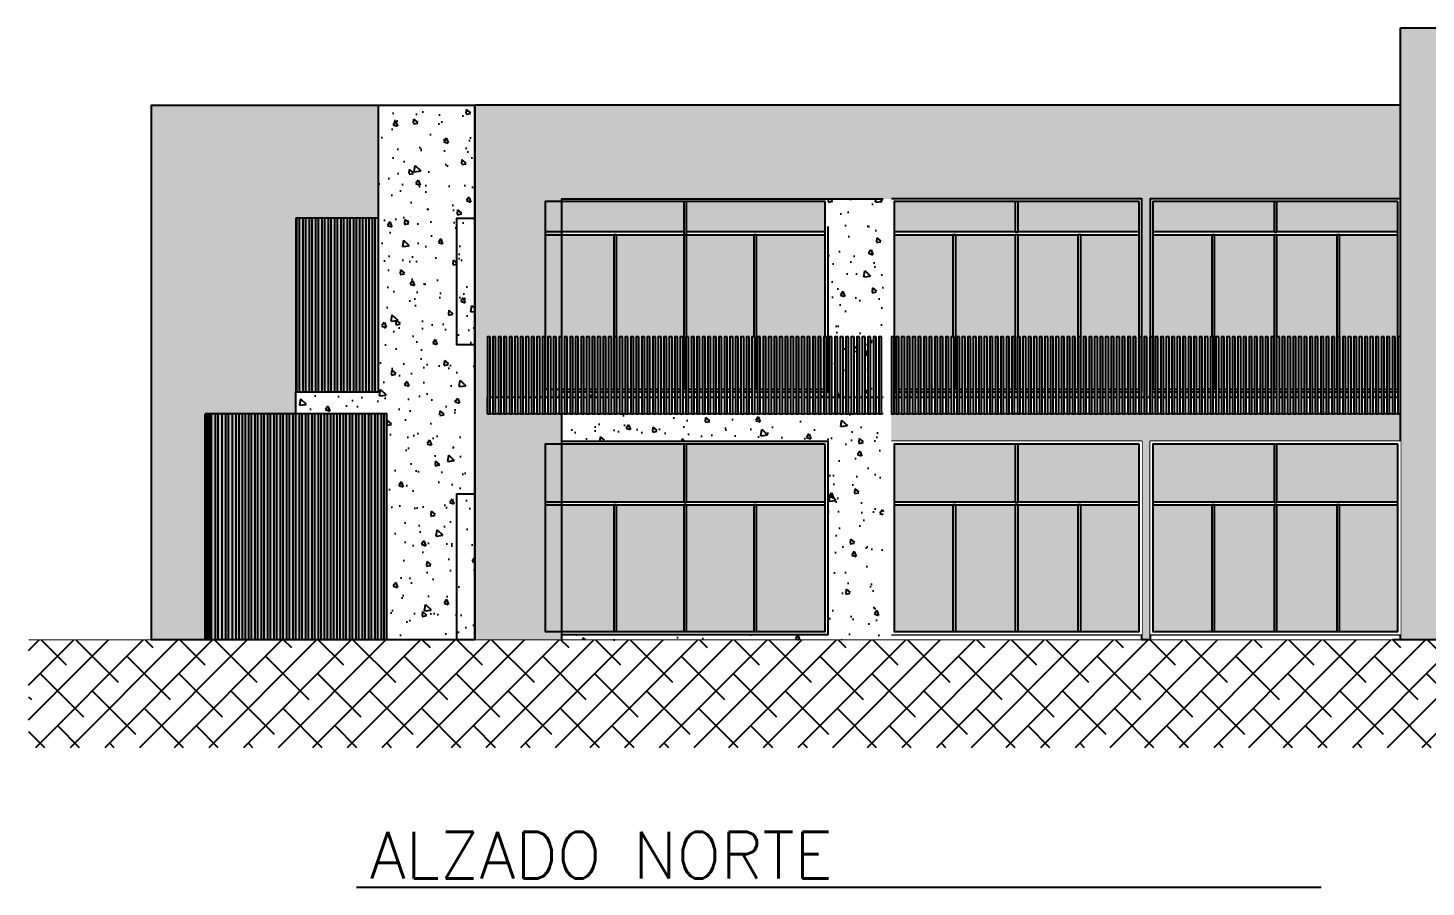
# Model space of a CAD drawing. Header units: metres. Extents: x 2618 to 2886, y 1654 to 1931.
# Drawn here: x 2677.54 to 2702.9, y 1653.82 to 1669.4 of the extents above; entities that cross this region are included whole.
import ezdxf

# ---------------------------------------------------------------- set-up
doc = ezdxf.new("R2010")
doc.units = ezdxf.units.M
for name, color, linetype in [('A-ANNO-TEXT', 3, 'Continuous'), ('A-ELEV0', 7, 'Continuous'), ('A-ELEV3', 2, 'Continuous'), ('A-ELEV5', 5, 'Continuous'), ('A-PATT+', 8, 'Continuous')]:
    doc.layers.add(name, color=color, linetype=linetype)
doc.styles.add('{18b73a54-fa43-428c-adcb-c1c7bbdf2c84}', font='Simplex.shx')

# ---------------------------------------------------------------- blocks, each defined once
blk = doc.blocks.new('A$Ccff6360b')
blk.add_wipeout([(0.05, 1.4), (0, 1.4), (0, 0), (0.05, 0)]).dxf.layer = 'A-ELEV0'
at = {"layer": 'A-ELEV0'}
blk.add_lwpolyline([(0.05, 1.4), (0, 1.4), (0, 0), (0.05, 0)], close=True, dxfattribs=at)
blk = doc.blocks.new('A$C539e3da3')
at = {"layer": 'A-ELEV0'}
for p in [(0, 0), (7.414, 0)]:
    blk.add_blockref('A$Ccff6360b', p, dxfattribs=at)
for p in [(0.1, 0), (7.328, 0), (7.514, 0)]:
    blk.add_blockref('A$Ccff6360b', p, dxfattribs=at)
for p in [(0.2, 0), (7.614, 0)]:
    blk.add_blockref('A$Ccff6360b', p, dxfattribs=at)
for p in [(0.3, 0), (7.714, 0)]:
    blk.add_blockref('A$Ccff6360b', p, dxfattribs=at)
for p in [(0.4, 0), (7.814, 0)]:
    blk.add_blockref('A$Ccff6360b', p, dxfattribs=at)
for p in [(0.5, 0), (7.914, 0)]:
    blk.add_blockref('A$Ccff6360b', p, dxfattribs=at)
for p in [(0.6, 0), (8.014, 0)]:
    blk.add_blockref('A$Ccff6360b', p, dxfattribs=at)
for p in [(0.7, 0), (8.114, 0)]:
    blk.add_blockref('A$Ccff6360b', p, dxfattribs=at)
for p in [(0.8, 0), (8.214, 0)]:
    blk.add_blockref('A$Ccff6360b', p, dxfattribs=at)
for p in [(0.9, 0), (8.314, 0)]:
    blk.add_blockref('A$Ccff6360b', p, dxfattribs=at)
for p in [(1, 0), (8.414, 0)]:
    blk.add_blockref('A$Ccff6360b', p, dxfattribs=at)
for p in [(1.1, 0), (8.514, 0)]:
    blk.add_blockref('A$Ccff6360b', p, dxfattribs=at)
for p in [(1.2, 0), (8.614, 0)]:
    blk.add_blockref('A$Ccff6360b', p, dxfattribs=at)
for p in [(1.3, 0), (8.714, 0)]:
    blk.add_blockref('A$Ccff6360b', p, dxfattribs=at)
for p in [(1.4, 0), (8.814, 0)]:
    blk.add_blockref('A$Ccff6360b', p, dxfattribs=at)
for p in [(1.5, 0), (8.914, 0)]:
    blk.add_blockref('A$Ccff6360b', p, dxfattribs=at)
for p in [(1.6, 0), (9.014, 0)]:
    blk.add_blockref('A$Ccff6360b', p, dxfattribs=at)
for p in [(1.7, 0), (9.114, 0)]:
    blk.add_blockref('A$Ccff6360b', p, dxfattribs=at)
for p in [(1.8, 0), (9.214, 0)]:
    blk.add_blockref('A$Ccff6360b', p, dxfattribs=at)
for p in [(1.9, 0), (9.314, 0)]:
    blk.add_blockref('A$Ccff6360b', p, dxfattribs=at)
for p in [(2, 0), (9.414, 0)]:
    blk.add_blockref('A$Ccff6360b', p, dxfattribs=at)
for p in [(2.1, 0), (9.514, 0)]:
    blk.add_blockref('A$Ccff6360b', p, dxfattribs=at)
for p in [(2.2, 0), (9.614, 0)]:
    blk.add_blockref('A$Ccff6360b', p, dxfattribs=at)
for p in [(2.3, 0), (9.714, 0)]:
    blk.add_blockref('A$Ccff6360b', p, dxfattribs=at)
for p in [(2.4, 0), (9.814, 0)]:
    blk.add_blockref('A$Ccff6360b', p, dxfattribs=at)
for p in [(2.5, 0), (9.914, 0)]:
    blk.add_blockref('A$Ccff6360b', p, dxfattribs=at)
for p in [(2.6, 0), (10.014, 0)]:
    blk.add_blockref('A$Ccff6360b', p, dxfattribs=at)
for p in [(2.7, 0), (10.114, 0)]:
    blk.add_blockref('A$Ccff6360b', p, dxfattribs=at)
for p in [(2.8, 0), (10.214, 0)]:
    blk.add_blockref('A$Ccff6360b', p, dxfattribs=at)
for p in [(2.9, 0), (10.314, 0)]:
    blk.add_blockref('A$Ccff6360b', p, dxfattribs=at)
for p in [(3, 0), (10.414, 0)]:
    blk.add_blockref('A$Ccff6360b', p, dxfattribs=at)
for p in [(3.1, 0), (10.514, 0)]:
    blk.add_blockref('A$Ccff6360b', p, dxfattribs=at)
for p in [(3.2, 0), (10.614, 0)]:
    blk.add_blockref('A$Ccff6360b', p, dxfattribs=at)
for p in [(3.3, 0), (10.714, 0)]:
    blk.add_blockref('A$Ccff6360b', p, dxfattribs=at)
for p in [(3.4, 0), (10.814, 0)]:
    blk.add_blockref('A$Ccff6360b', p, dxfattribs=at)
for p in [(3.5, 0), (10.914, 0)]:
    blk.add_blockref('A$Ccff6360b', p, dxfattribs=at)
for p in [(3.6, 0), (11.014, 0)]:
    blk.add_blockref('A$Ccff6360b', p, dxfattribs=at)
for p in [(3.7, 0), (11.114, 0)]:
    blk.add_blockref('A$Ccff6360b', p, dxfattribs=at)
for p in [(3.8, 0), (11.214, 0)]:
    blk.add_blockref('A$Ccff6360b', p, dxfattribs=at)
for p in [(3.9, 0), (11.314, 0)]:
    blk.add_blockref('A$Ccff6360b', p, dxfattribs=at)
for p in [(4, 0), (11.414, 0)]:
    blk.add_blockref('A$Ccff6360b', p, dxfattribs=at)
for p in [(4.1, 0), (11.514, 0)]:
    blk.add_blockref('A$Ccff6360b', p, dxfattribs=at)
for p in [(4.2, 0), (11.614, 0)]:
    blk.add_blockref('A$Ccff6360b', p, dxfattribs=at)
for p in [(4.3, 0), (11.714, 0)]:
    blk.add_blockref('A$Ccff6360b', p, dxfattribs=at)
for p in [(4.4, 0), (11.814, 0)]:
    blk.add_blockref('A$Ccff6360b', p, dxfattribs=at)
for p in [(4.5, 0), (11.914, 0)]:
    blk.add_blockref('A$Ccff6360b', p, dxfattribs=at)
for p in [(4.6, 0), (12.014, 0)]:
    blk.add_blockref('A$Ccff6360b', p, dxfattribs=at)
for p in [(4.7, 0), (12.114, 0)]:
    blk.add_blockref('A$Ccff6360b', p, dxfattribs=at)
for p in [(4.8, 0), (12.214, 0)]:
    blk.add_blockref('A$Ccff6360b', p, dxfattribs=at)
for p in [(4.9, 0), (12.314, 0)]:
    blk.add_blockref('A$Ccff6360b', p, dxfattribs=at)
for p in [(5.001, 0), (12.414, 0)]:
    blk.add_blockref('A$Ccff6360b', p, dxfattribs=at)
for p in [(5.101, 0), (12.514, 0)]:
    blk.add_blockref('A$Ccff6360b', p, dxfattribs=at)
for p in [(5.201, 0), (12.614, 0)]:
    blk.add_blockref('A$Ccff6360b', p, dxfattribs=at)
for p in [(5.301, 0), (12.715, 0)]:
    blk.add_blockref('A$Ccff6360b', p, dxfattribs=at)
for p in [(5.401, 0), (12.815, 0)]:
    blk.add_blockref('A$Ccff6360b', p, dxfattribs=at)
for p in [(5.501, 0), (12.915, 0)]:
    blk.add_blockref('A$Ccff6360b', p, dxfattribs=at)
for p in [(5.601, 0), (13.015, 0)]:
    blk.add_blockref('A$Ccff6360b', p, dxfattribs=at)
for p in [(5.701, 0), (13.115, 0)]:
    blk.add_blockref('A$Ccff6360b', p, dxfattribs=at)
for p in [(5.801, 0), (13.215, 0)]:
    blk.add_blockref('A$Ccff6360b', p, dxfattribs=at)
for p in [(5.901, 0), (13.315, 0)]:
    blk.add_blockref('A$Ccff6360b', p, dxfattribs=at)
for p in [(6.001, 0), (13.415, 0)]:
    blk.add_blockref('A$Ccff6360b', p, dxfattribs=at)
for p in [(6.101, 0), (13.515, 0)]:
    blk.add_blockref('A$Ccff6360b', p, dxfattribs=at)
for p in [(6.201, 0), (13.615, 0)]:
    blk.add_blockref('A$Ccff6360b', p, dxfattribs=at)
for p in [(6.301, 0), (13.715, 0)]:
    blk.add_blockref('A$Ccff6360b', p, dxfattribs=at)
for p in [(6.401, 0), (13.815, 0)]:
    blk.add_blockref('A$Ccff6360b', p, dxfattribs=at)
for p in [(6.501, 0), (13.915, 0)]:
    blk.add_blockref('A$Ccff6360b', p, dxfattribs=at)
for p in [(6.601, 0), (14.015, 0)]:
    blk.add_blockref('A$Ccff6360b', p, dxfattribs=at)
for p in [(6.701, 0), (14.115, 0)]:
    blk.add_blockref('A$Ccff6360b', p, dxfattribs=at)
for p in [(6.801, 0), (14.215, 0)]:
    blk.add_blockref('A$Ccff6360b', p, dxfattribs=at)
for p in [(6.901, 0), (14.315, 0)]:
    blk.add_blockref('A$Ccff6360b', p, dxfattribs=at)
for p in [(7.001, 0), (14.415, 0)]:
    blk.add_blockref('A$Ccff6360b', p, dxfattribs=at)
for p in [(7.101, 0), (14.515, 0)]:
    blk.add_blockref('A$Ccff6360b', p, dxfattribs=at)
blk.add_blockref('A$Ccff6360b', (14.615, 0), dxfattribs=at)
blk.add_blockref('A$Ccff6360b', (14.715, 0), dxfattribs=at)
blk.add_blockref('A$Ccff6360b', (14.815, 0), dxfattribs=at)
blk.add_blockref('A$Ccff6360b', (14.915, 0), dxfattribs=at)
blk.add_blockref('A$Ccff6360b', (15.015, 0), dxfattribs=at)
blk.add_blockref('A$Ccff6360b', (15.115, 0), dxfattribs=at)
blk.add_blockref('A$Ccff6360b', (15.215, 0), dxfattribs=at)
blk.add_blockref('A$Ccff6360b', (15.315, 0), dxfattribs=at)
blk.add_blockref('A$Ccff6360b', (15.415, 0), dxfattribs=at)
blk.add_blockref('A$Ccff6360b', (15.515, 0), dxfattribs=at)
blk.add_blockref('A$Ccff6360b', (15.615, 0), dxfattribs=at)
blk.add_blockref('A$Ccff6360b', (15.715, 0), dxfattribs=at)
blk.add_blockref('A$Ccff6360b', (15.815, 0), dxfattribs=at)
blk.add_blockref('A$Ccff6360b', (15.915, 0), dxfattribs=at)
blk.add_blockref('A$Ccff6360b', (16.015, 0), dxfattribs=at)
blk.add_blockref('A$Ccff6360b', (16.115, 0), dxfattribs=at)
blk.add_blockref('A$Ccff6360b', (16.215, 0), dxfattribs=at)
blk.add_blockref('A$Ccff6360b', (16.315, 0), dxfattribs=at)
blk.add_blockref('A$Ccff6360b', (16.415, 0), dxfattribs=at)
blk.add_blockref('A$Ccff6360b', (16.515, 0), dxfattribs=at)
blk = doc.blocks.new('A$Cd1414a78')
blk.add_wipeout([(5.129, 2.85), (5.129, 2.9), (0.05, 2.9), (0.05, 2.85)]).dxf.layer = 'A-ELEV5'
blk.add_wipeout([(5.179, 0.05), (5.179, 0), (0, 0), (0, 3.5), (5.179, 3.5), (5.179, 3.45), (0.05, 3.45), (0.05, 0.05), (5.129, 0.05), (5.129, 3.45), (5.179, 3.45)]).dxf.layer = 'A-ELEV5'
at = {"layer": 'A-ELEV5', "transparency": 33554457}
h = blk.add_hatch(color=256, dxfattribs=at)
h.dxf.hatch_style = 1
h.paths.add_polyline_path([(5.129, 2.9), (5.129, 3.45), (0.05, 3.45), (0.05, 2.9), (2.564, 2.9), (2.564, 3.45), (2.614, 3.45), (2.614, 2.9)])
h.paths.add_polyline_path([(2.564, 2.85), (1.345, 2.85), (1.345, 0.05), (2.564, 0.05)])
h.paths.add_polyline_path([(1.295, 2.85), (0.05, 2.85), (0.05, 0.05), (1.295, 0.05)])
h.paths.add_polyline_path([(3.834, 2.85), (2.614, 2.85), (2.614, 0.05), (3.834, 0.05)])
h.paths.add_polyline_path([(5.129, 2.85), (3.884, 2.85), (3.884, 0.05), (5.129, 0.05)])
at = {"layer": 'A-ELEV5'}
for points in [[(5.129, 3.45), (0.05, 3.45), (0.05, 0.05), (5.129, 0.05)], [(5.129, 2.85), (5.129, 2.9), (0.05, 2.9), (0.05, 2.85)], [(1.345, 2.85), (1.295, 2.85), (1.295, 0.05), (1.345, 0.05)]]:
    blk.add_lwpolyline(points, close=True, dxfattribs=at)
for points in [[(2.614, 2.85), (2.564, 2.85), (2.564, 0.05), (2.614, 0.05)], [(3.884, 2.85), (3.834, 2.85), (3.834, 0.05), (3.884, 0.05)]]:
    blk.add_wipeout(points).dxf.layer = 'A-ELEV5'
for points in [[(2.614, 2.85), (2.564, 2.85), (2.564, 0.05), (2.614, 0.05)], [(3.884, 2.85), (3.834, 2.85), (3.834, 0.05), (3.884, 0.05)]]:
    blk.add_lwpolyline(points, close=True, dxfattribs=at)
blk.add_wipeout([(2.614, 3.45), (2.564, 3.45), (2.564, 2.85), (2.614, 2.85)]).dxf.layer = 'A-ELEV5'
blk.add_lwpolyline([(2.614, 3.45), (2.564, 3.45), (2.564, 2.85), (2.614, 2.85)], close=True, dxfattribs=at)
blk = doc.blocks.new('A$C9bcd70ed')
blk.add_wipeout([(5.129, 2.35), (5.129, 2.4), (0.05, 2.4), (0.05, 2.35)]).dxf.layer = 'A-ELEV5'
blk.add_wipeout([(5.179, 0.05), (5.179, 0), (0, 0), (0, 3.5), (5.179, 3.5), (5.179, 3.45), (0.05, 3.45), (0.05, 0.05), (5.129, 0.05), (5.129, 3.45), (5.179, 3.45)]).dxf.layer = 'A-ELEV5'
at = {"layer": 'A-ELEV5', "transparency": 33554457}
h = blk.add_hatch(color=256, dxfattribs=at)
h.dxf.hatch_style = 1
h.paths.add_polyline_path([(2.564, 3.45), (0.05, 3.45), (0.05, 2.4), (2.564, 2.4)])
h.paths.add_polyline_path([(5.129, 3.45), (2.614, 3.45), (2.614, 2.4), (5.129, 2.4)])
h.paths.add_polyline_path([(3.834, 2.35), (2.614, 2.35), (2.614, 0.05), (3.834, 0.05)])
h.paths.add_polyline_path([(2.564, 2.35), (1.345, 2.35), (1.345, 0.05), (2.564, 0.05)])
h.paths.add_polyline_path([(1.295, 2.35), (0.05, 2.35), (0.05, 0.05), (1.295, 0.05)])
h.paths.add_polyline_path([(5.129, 2.35), (3.884, 2.35), (3.884, 0.05), (5.129, 0.05)])
at = {"layer": 'A-ELEV5'}
for points in [[(5.129, 3.45), (0.05, 3.45), (0.05, 0.05), (5.129, 0.05)], [(5.129, 2.35), (5.129, 2.4), (0.05, 2.4), (0.05, 2.35)], [(1.345, 2.35), (1.295, 2.35), (1.295, 0.05), (1.345, 0.05)]]:
    blk.add_lwpolyline(points, close=True, dxfattribs=at)
for points in [[(2.614, 2.35), (2.564, 2.35), (2.564, 0.05), (2.614, 0.05)], [(3.884, 2.35), (3.834, 2.35), (3.834, 0.05), (3.884, 0.05)]]:
    blk.add_wipeout(points).dxf.layer = 'A-ELEV5'
for points in [[(2.614, 2.35), (2.564, 2.35), (2.564, 0.05), (2.614, 0.05)], [(3.884, 2.35), (3.834, 2.35), (3.834, 0.05), (3.884, 0.05)]]:
    blk.add_lwpolyline(points, close=True, dxfattribs=at)
blk.add_wipeout([(2.614, 3.45), (2.564, 3.45), (2.564, 2.4), (2.614, 2.4)]).dxf.layer = 'A-ELEV5'
blk.add_lwpolyline([(2.614, 3.45), (2.564, 3.45), (2.564, 2.4), (2.614, 2.4)], close=True, dxfattribs=at)
blk = doc.blocks.new('A$C5b586e27')
blk.add_wipeout([(4.493, 2.35), (4.493, 2.4), (0.05, 2.4), (0.05, 2.35)]).dxf.layer = 'A-ELEV3'
blk.add_wipeout([(4.543, 0.05), (4.543, 0), (0, 0), (0, 3.5), (4.543, 3.5), (4.543, 3.45), (0.05, 3.45), (0.05, 0.05), (4.493, 0.05), (4.493, 3.45), (4.543, 3.45)]).dxf.layer = 'A-ELEV3'
at = {"layer": 'A-ELEV3', "transparency": 33554457}
h = blk.add_hatch(color=256, dxfattribs=at)
h.dxf.hatch_style = 1
h.paths.add_polyline_path([(4.493, 3.45), (2.297, 3.45), (2.297, 2.4), (4.493, 2.4)])
h.paths.add_polyline_path([(2.247, 3.45), (0.05, 3.45), (0.05, 2.4), (2.247, 2.4)])
h.paths.add_polyline_path([(2.247, 2.35), (1.166, 2.35), (1.166, 0.05), (2.247, 0.05)])
h.paths.add_polyline_path([(1.116, 2.35), (0.05, 2.35), (0.05, 0.05), (1.116, 0.05)])
h.paths.add_polyline_path([(3.384, 2.35), (2.297, 2.35), (2.297, 0.05), (3.384, 0.05)])
h.paths.add_polyline_path([(4.493, 2.35), (3.434, 2.35), (3.434, 0.05), (4.493, 0.05)])
at = {"layer": 'A-ELEV3'}
for points in [[(4.493, 3.45), (0.05, 3.45), (0.05, 0.05), (4.493, 0.05)], [(4.493, 2.35), (4.493, 2.4), (0.05, 2.4), (0.05, 2.35)], [(1.166, 2.35), (1.116, 2.35), (1.116, 0.05), (1.166, 0.05)]]:
    blk.add_lwpolyline(points, close=True, dxfattribs=at)
for points in [[(2.297, 2.35), (2.247, 2.35), (2.247, 0.05), (2.297, 0.05)], [(3.434, 2.35), (3.384, 2.35), (3.384, 0.05), (3.434, 0.05)]]:
    blk.add_wipeout(points).dxf.layer = 'A-ELEV3'
for points in [[(2.297, 2.35), (2.247, 2.35), (2.247, 0.05), (2.297, 0.05)], [(3.434, 2.35), (3.384, 2.35), (3.384, 0.05), (3.434, 0.05)]]:
    blk.add_lwpolyline(points, close=True, dxfattribs=at)
blk.add_wipeout([(2.297, 3.45), (2.247, 3.45), (2.247, 2.4), (2.297, 2.4)]).dxf.layer = 'A-ELEV3'
blk.add_lwpolyline([(2.297, 3.45), (2.247, 3.45), (2.247, 2.4), (2.297, 2.4)], close=True, dxfattribs=at)
blk = doc.blocks.new('A$C4010fdcc')
blk.add_wipeout([(4.493, 2.85), (4.493, 2.9), (0.05, 2.9), (0.05, 2.85)]).dxf.layer = 'A-ELEV3'
blk.add_wipeout([(4.543, 0.05), (4.543, 0), (0, 0), (0, 3.5), (4.543, 3.5), (4.543, 3.45), (0.05, 3.45), (0.05, 0.05), (4.493, 0.05), (4.493, 3.45), (4.543, 3.45)]).dxf.layer = 'A-ELEV3'
at = {"layer": 'A-ELEV3', "transparency": 33554457}
h = blk.add_hatch(color=256, dxfattribs=at)
h.dxf.hatch_style = 1
h.paths.add_polyline_path([(2.247, 3.45), (0.05, 3.45), (0.05, 2.9), (2.247, 2.9)])
h.paths.add_polyline_path([(4.493, 3.45), (2.297, 3.45), (2.297, 2.9), (4.493, 2.9)])
h.paths.add_polyline_path([(3.384, 2.85), (2.297, 2.85), (2.297, 0.05), (3.384, 0.05)])
h.paths.add_polyline_path([(4.493, 2.85), (3.434, 2.85), (3.434, 0.05), (4.493, 0.05)])
h.paths.add_polyline_path([(2.247, 2.85), (1.166, 2.85), (1.166, 0.05), (2.247, 0.05)])
h.paths.add_polyline_path([(1.116, 2.85), (0.05, 2.85), (0.05, 0.05), (1.116, 0.05)])
at = {"layer": 'A-ELEV3'}
for points in [[(4.493, 3.45), (0.05, 3.45), (0.05, 0.05), (4.493, 0.05)], [(4.493, 2.85), (4.493, 2.9), (0.05, 2.9), (0.05, 2.85)], [(1.166, 2.85), (1.116, 2.85), (1.116, 0.05), (1.166, 0.05)]]:
    blk.add_lwpolyline(points, close=True, dxfattribs=at)
for points in [[(2.297, 2.85), (2.247, 2.85), (2.247, 0.05), (2.297, 0.05)], [(3.434, 2.85), (3.384, 2.85), (3.384, 0.05), (3.434, 0.05)]]:
    blk.add_wipeout(points).dxf.layer = 'A-ELEV3'
for points in [[(2.297, 2.85), (2.247, 2.85), (2.247, 0.05), (2.297, 0.05)], [(3.434, 2.85), (3.384, 2.85), (3.384, 0.05), (3.434, 0.05)]]:
    blk.add_lwpolyline(points, close=True, dxfattribs=at)
blk.add_wipeout([(2.297, 3.45), (2.247, 3.45), (2.247, 2.9), (2.297, 2.9)]).dxf.layer = 'A-ELEV3'
blk.add_lwpolyline([(2.297, 3.45), (2.247, 3.45), (2.247, 2.9), (2.297, 2.9)], close=True, dxfattribs=at)
blk = doc.blocks.new('A$Cdabfc039')
blk.add_wipeout([(4.493, 2.35), (4.493, 2.4), (0.05, 2.4), (0.05, 2.35)]).dxf.layer = 'A-ELEV3'
blk.add_wipeout([(4.543, 0.05), (4.543, 0), (0, 0), (0, 3.5), (4.543, 3.5), (4.543, 3.45), (0.05, 3.45), (0.05, 0.05), (4.493, 0.05), (4.493, 3.45), (4.543, 3.45)]).dxf.layer = 'A-ELEV3'
at = {"layer": 'A-ELEV3', "transparency": 33554457}
h = blk.add_hatch(color=256, dxfattribs=at)
h.dxf.hatch_style = 1
h.paths.add_polyline_path([(2.247, 3.45), (0.05, 3.45), (0.05, 2.4), (2.247, 2.4)])
h.paths.add_polyline_path([(4.493, 3.45), (2.297, 3.45), (2.297, 2.4), (4.493, 2.4)])
h.paths.add_polyline_path([(3.384, 2.35), (2.297, 2.35), (2.297, 0.05), (3.384, 0.05)])
h.paths.add_polyline_path([(4.493, 2.35), (3.434, 2.35), (3.434, 0.05), (4.493, 0.05)])
h.paths.add_polyline_path([(2.247, 2.35), (1.166, 2.35), (1.166, 0.05), (2.247, 0.05)])
h.paths.add_polyline_path([(1.116, 2.35), (0.05, 2.35), (0.05, 0.05), (1.116, 0.05)])
at = {"layer": 'A-ELEV3'}
for points in [[(4.493, 3.45), (0.05, 3.45), (0.05, 0.05), (4.493, 0.05)], [(4.493, 2.35), (4.493, 2.4), (0.05, 2.4), (0.05, 2.35)], [(1.166, 2.35), (1.116, 2.35), (1.116, 0.05), (1.166, 0.05)]]:
    blk.add_lwpolyline(points, close=True, dxfattribs=at)
for points in [[(2.297, 2.35), (2.247, 2.35), (2.247, 0.05), (2.297, 0.05)], [(3.434, 2.35), (3.384, 2.35), (3.384, 0.05), (3.434, 0.05)]]:
    blk.add_wipeout(points).dxf.layer = 'A-ELEV3'
for points in [[(2.297, 2.35), (2.247, 2.35), (2.247, 0.05), (2.297, 0.05)], [(3.434, 2.35), (3.384, 2.35), (3.384, 0.05), (3.434, 0.05)]]:
    blk.add_lwpolyline(points, close=True, dxfattribs=at)
blk.add_wipeout([(2.297, 3.45), (2.247, 3.45), (2.247, 2.4), (2.297, 2.4)]).dxf.layer = 'A-ELEV3'
blk.add_lwpolyline([(2.297, 3.45), (2.247, 3.45), (2.247, 2.4), (2.297, 2.4)], close=True, dxfattribs=at)
blk = doc.blocks.new('A$Ca257b889')
blk.add_wipeout([(4.493, 2.85), (4.493, 2.9), (0.05, 2.9), (0.05, 2.85)]).dxf.layer = 'A-ELEV3'
blk.add_wipeout([(4.543, 0.05), (4.543, 0), (0, 0), (0, 3.5), (4.543, 3.5), (4.543, 3.45), (0.05, 3.45), (0.05, 0.05), (4.493, 0.05), (4.493, 3.45), (4.543, 3.45)]).dxf.layer = 'A-ELEV3'
at = {"layer": 'A-ELEV3', "transparency": 33554457}
h = blk.add_hatch(color=256, dxfattribs=at)
h.dxf.hatch_style = 1
h.paths.add_polyline_path([(4.493, 3.45), (2.297, 3.45), (2.297, 2.9), (4.493, 2.9)])
h.paths.add_polyline_path([(4.493, 2.85), (3.434, 2.85), (3.434, 0.05), (4.493, 0.05)])
h.paths.add_polyline_path([(3.384, 2.85), (2.297, 2.85), (2.297, 0.05), (3.384, 0.05)])
h.paths.add_polyline_path([(2.247, 2.85), (1.166, 2.85), (1.166, 0.05), (2.247, 0.05)])
h.paths.add_polyline_path([(2.247, 3.45), (0.05, 3.45), (0.05, 2.9), (2.247, 2.9)])
h.paths.add_polyline_path([(1.116, 2.85), (0.05, 2.85), (0.05, 0.05), (1.116, 0.05)])
at = {"layer": 'A-ELEV3'}
for points in [[(4.493, 3.45), (0.05, 3.45), (0.05, 0.05), (4.493, 0.05)], [(4.493, 2.85), (4.493, 2.9), (0.05, 2.9), (0.05, 2.85)], [(1.166, 2.85), (1.116, 2.85), (1.116, 0.05), (1.166, 0.05)]]:
    blk.add_lwpolyline(points, close=True, dxfattribs=at)
for points in [[(2.297, 2.85), (2.247, 2.85), (2.247, 0.05), (2.297, 0.05)], [(3.434, 2.85), (3.384, 2.85), (3.384, 0.05), (3.434, 0.05)]]:
    blk.add_wipeout(points).dxf.layer = 'A-ELEV3'
for points in [[(2.297, 2.85), (2.247, 2.85), (2.247, 0.05), (2.297, 0.05)], [(3.434, 2.85), (3.384, 2.85), (3.384, 0.05), (3.434, 0.05)]]:
    blk.add_lwpolyline(points, close=True, dxfattribs=at)
blk.add_wipeout([(2.297, 3.45), (2.247, 3.45), (2.247, 2.9), (2.297, 2.9)]).dxf.layer = 'A-ELEV3'
blk.add_lwpolyline([(2.297, 3.45), (2.247, 3.45), (2.247, 2.9), (2.297, 2.9)], close=True, dxfattribs=at)
blk = doc.blocks.new('A$C8407bd49')
at = {"layer": 'A-ELEV3'}
for p, q in [((-1.39, -3.15, 0), (-1.39, 0, 0)), ((-1.39, 0, 0), (0.105, 0, 0)), ((-1.374, 0, 0), (-1.374, -3.15, 0)), ((-1.33, -3.15, 0), (-1.33, 0, 0)), ((-1.259, 0, 0), (-1.259, -3.15, 0)), ((-1.216, -3.15, 0), (-1.216, 0, 0)), ((-1.145, 0, 0), (-1.145, -3.15, 0)), ((-1.101, -3.15, 0), (-1.101, 0, 0)), ((-1.03, 0, 0), (-1.03, -3.15, 0)), ((-0.987, -3.15, 0), (-0.987, 0, 0)), ((-0.916, 0, 0), (-0.916, -3.15, 0)), ((-0.872, -3.15, 0), (-0.872, 0, 0)), ((-0.801, 0, 0), (-0.801, -3.15, 0)), ((-0.758, -3.15, 0), (-0.758, 0, 0)), ((-0.687, 0, 0), (-0.687, -3.15, 0)), ((-0.643, -3.15, 0), (-0.643, 0, 0)), ((-0.572, 0, 0), (-0.572, -3.15, 0)), ((-0.529, -3.15, 0), (-0.529, 0, 0)), ((-0.458, 0, 0), (-0.458, -3.15, 0)), ((-0.415, -3.15, 0), (-0.415, 0, 0)), ((-0.343, 0, 0), (-0.343, -3.15, 0)), ((-0.3, -3.15, 0), (-0.3, 0, 0)), ((-0.229, 0, 0), (-0.229, -3.15, 0)), ((-0.186, -3.15, 0), (-0.186, 0, 0)), ((-0.114, 0, 0), (-0.114, -3.15, 0)), ((-0.071, -3.15, 0), (-0.071, 0, 0)), ((0, 0, 0), (0, -3.15, 0)), ((0, 0, 0), (0, -3.15, 0)), ((0.043, -3.15, 0), (0.043, 0, 0)), ((0.105, 0, 0), (0.105, -3.15, 0)), ((0.105, -3.15, 0), (-1.39, -3.15, 0))]:
    blk.add_line(p, q, dxfattribs=at)
blk = doc.blocks.new('A$Cd451ddba')
at = {"layer": 'A-ELEV3'}
for p, q in [((0, 1.45), (-3.295, 1.45, 0)), ((-3.295, -2.65, 0), (-3.295, 1.45, 0)), ((-3.278, -2.65, 0), (-3.278, 1.45, 0)), ((-3.245, -2.65, 0), (-3.245, 1.45, 0)), ((-3.22, 1.45, 0), (-3.22, -2.65, 0)), ((-3.186, 1.45, 0), (-3.186, -2.65, 0)), ((-3.111, -2.65, 0), (-3.111, 1.45, 0)), ((-3.067, 1.45, 0), (-3.067, -2.65, 0)), ((-2.996, 1.45, 0), (-2.996, -2.65, 0)), ((-2.921, -2.65, 0), (-2.921, 1.45, 0)), ((-2.878, 1.45, 0), (-2.878, -2.65, 0)), ((-2.807, 1.45, 0), (-2.807, -2.65, 0)), ((-2.732, -2.65, 0), (-2.732, 1.45, 0)), ((-2.689, 1.45, 0), (-2.689, -2.65, 0)), ((-2.618, -2.65, 0), (-2.618, 1.45, 0)), ((-2.574, 1.45, 0), (-2.574, -2.65, 0)), ((-2.503, -2.65, 0), (-2.503, 1.45, 0)), ((-2.46, 1.45, 0), (-2.46, -2.65, 0)), ((-2.389, -2.65, 0), (-2.389, 1.45, 0)), ((-2.345, 1.45, 0), (-2.345, -2.65, 0)), ((-2.274, -2.65, 0), (-2.274, 1.45, 0)), ((-2.231, 1.45, 0), (-2.231, -2.65, 0)), ((-2.16, -2.65, 0), (-2.16, 1.45, 0)), ((-2.116, 1.45, 0), (-2.116, -2.65, 0)), ((-2.045, -2.65, 0), (-2.045, 1.45, 0)), ((-2.002, 1.45, 0), (-2.002, -2.65, 0)), ((-1.931, -2.65, 0), (-1.931, 1.45, 0)), ((-1.887, 1.45, 0), (-1.887, -2.65, 0)), ((-1.816, -2.65, 0), (-1.816, 1.45, 0)), ((-1.773, 1.45, 0), (-1.773, -2.65, 0)), ((-1.702, -2.65, 0), (-1.702, 1.45, 0)), ((-1.659, 1.45, 0), (-1.659, -2.65, 0)), ((-1.587, -2.65, 0), (-1.587, 1.45, 0)), ((-1.544, 1.45, 0), (-1.544, -2.65, 0)), ((-1.473, -2.65, 0), (-1.473, 1.45, 0)), ((-1.43, 1.45, 0), (-1.43, -2.65, 0)), ((-1.358, -2.65, 0), (-1.358, 1.45, 0)), ((-1.315, 1.45, 0), (-1.315, -2.65, 0)), ((-1.244, -2.65, 0), (-1.244, 1.45, 0)), ((-1.201, 1.45, 0), (-1.201, -2.65, 0)), ((-1.13, -2.65, 0), (-1.13, 1.45, 0)), ((-1.086, 1.45, 0), (-1.086, -2.65, 0)), ((-1.015, -2.65, 0), (-1.015, 1.45, 0)), ((-0.972, 1.45, 0), (-0.972, -2.65, 0)), ((-0.901, -2.65, 0), (-0.901, 1.45, 0)), ((-0.857, 1.45, 0), (-0.857, -2.65, 0)), ((-0.786, -2.65, 0), (-0.786, 1.45, 0)), ((-0.743, 1.45, 0), (-0.743, -2.65, 0)), ((-0.672, -2.65, 0), (-0.672, 1.45, 0)), ((-0.628, 1.45, 0), (-0.628, -2.65, 0)), ((-0.557, -2.65, 0), (-0.557, 1.45, 0)), ((-0.514, 1.45, 0), (-0.514, -2.65, 0)), ((-0.443, -2.65, 0), (-0.443, 1.45, 0)), ((-0.399, 1.45, 0), (-0.399, -2.65, 0)), ((-0.328, -2.65, 0), (-0.328, 1.45, 0)), ((-0.285, 1.45, 0), (-0.285, -2.65, 0)), ((-0.214, -2.65, 0), (-0.214, 1.45, 0)), ((-0.171, 1.45, 0), (-0.171, -2.65, 0)), ((-0.099, -2.65, 0), (-0.099, 1.45, 0)), ((-0.056, 1.45, 0), (-0.056, -2.65, 0))]:
    blk.add_line(p, q, dxfattribs=at)

msp = doc.modelspace()

# ---------------------------------------------------------------- hatches: boundary and pattern name
at = {"layer": 'A-ELEV3', "true_color": 0xca8581}
h = msp.add_hatch(color=23, dxfattribs=at)
h.dxf.hatch_style = 1
h.paths.add_polyline_path([(2702.44, 1662.404), (2693.203, 1662.404), (2693.203, 1661.904), (2702.44, 1661.904)])
at = {"layer": 'A-ELEV5', "true_color": 0xca8581}
h = msp.add_hatch(color=23, dxfattribs=at)
h.dxf.hatch_style = 1
h.paths.add_polyline_path([(2683.902, 1667.504), (2683.899, 1662.804), (2682.404, 1662.804), (2682.404, 1662.404), (2684.051, 1662.404), (2684.056, 1661.904), (2684.054, 1661.904), (2684.054, 1660.954), (2684.054, 1658.304), (2679.781, 1658.304), (2679.781, 1668.004), (2683.899, 1668.004)])
at = {"layer": 'A-PATT+', "transparency": 33554513}
h = msp.add_hatch(dxfattribs=at)
h.set_pattern_fill('AR-CONC', color=256, scale=0.005, angle=270)
h.set_pattern_definition([(320, (3.78926, -258.0237), (-0.07969543, -0.91092334), [0.09525, -1.04775]), (265, (3.7893, -258.0237), (0.95528423, 0.1762171), [0.0762, -0.83820292]), (10.451445, (3.7826, -258.0996), (0.87558876, -0.73470624), [0.08095004, -0.89045122]), (316.1842, (4.0433, -258.0237), (-0.21021164, -1.3553952), [0.142875, -1.571625]), (6.635558, (4.0257, -258.1366), (1.2371306, -1.18702067), [0.1214251, -1.33567804]), (261.18415, (4.0433, -258.0237), (1.2371306, -1.1870207), [0.11429984, -1.25729866]), (291, (3.97976, -258.1507), (-0.51132599, -0.75807196), [0.09525, -1.04775]), (236, (3.9798, -258.1507), (0.92093983, -0.30901014), [0.0762, -0.8382]), (341.451445, (3.93715, -258.2139), (0.40961384, -1.0670821), [0.08095004, -0.8904497]), (307.5, (3.78926, -258.0237), (0.422775194, -0.015443016), [0, -0.82804, 0, -0.8509, 0, -0.841375]), (277.5, (3.78926, -258.0237), (0.500902874, -0.33409831), [0, -0.48514, 0, -0.80899, 0, -0.320675]), (237.5, (3.78926, -257.74048), (-0.02864372, -0.677952976), [0, -0.3175, 0, -0.9906, 0, -1.31445]), (227.5, (3.78926, -257.6135), (0.12713246, -0.74064591), [0, -0.41275, 0, -0.65786, 0, -0.93345])])
h.paths.add_polyline_path([(2685.65, 1668.004), (2683.899, 1668.004), (2683.899, 1662.804), (2682.404, 1662.804), (2682.404, 1662.404), (2684.054, 1662.404), (2684.054, 1658.304), (2685.65, 1658.304)])

# ---------------------------------------------------------------- linework, layer by layer
at = {"layer": 'A-ANNO-TEXT'}
msp.add_line((2683.501, 1653.821, 0), (2701, 1653.821, 0), dxfattribs=at)
at = {"layer": 'A-ELEV0'}
for p, q in [((2685.65, 1658.304, 0), (2685.65, 1668.004)), ((2702.44, 1662.404, 0), (2693.203, 1662.404, 0)), ((2702.44, 1658.304, 0), (2702.29, 1658.304, 0))]:
    msp.add_line(p, q, dxfattribs=at)
at = {"layer": 'A-ELEV0', "elevation": 0}
for points in [[(2685.65, 1663.654), (2685.32, 1663.654), (2685.32, 1665.954), (2685.65, 1665.954)], [(2685.65, 1658.304), (2685.32, 1658.304), (2685.32, 1660.954), (2685.65, 1660.954)]]:
    msp.add_lwpolyline(points, close=True, dxfattribs=at)
at = {"layer": 'A-ELEV3'}
for p, q in [((2693.203, 1658.404, 0), (2697.747, 1658.404, 0)), ((2697.897, 1658.404, 0), (2702.441, 1658.404, 0))]:
    msp.add_line(p, q, dxfattribs=at)
at = {"layer": 'A-ELEV3', "elevation": 0}
msp.add_lwpolyline([(2702.44, 1661.904), (2697.897, 1661.904), (2697.897, 1658.304), (2697.747, 1658.304), (2697.747, 1661.904), (2693.203, 1661.904)], dxfattribs=at)
at = {"layer": 'A-ELEV5', "elevation": 0}
for points in [[(2685.65, 1658.304), (2679.781, 1658.304), (2679.781, 1668.004), (2683.899, 1668.004)], [(2685.65, 1658.304), (2684.054, 1658.304), (2684.054, 1662.404), (2682.404, 1662.404), (2682.404, 1662.804), (2683.899, 1662.804), (2683.899, 1668.004), (2685.65, 1668.004)]]:
    msp.add_lwpolyline(points, dxfattribs=at)

# ---------------------------------------------------------------- block references
at = {"xscale": -1, "rotation": 180}
msp.add_blockref('A$C8407bd49', (2683.794, 1662.804), dxfattribs=at)
msp.add_blockref('A$Cd451ddba', (2684.054, 1660.954))
at = {"layer": 'A-ELEV3'}
for name, p in [('A$C4010fdcc', (2693.204, 1662.804, 0)), ('A$Ca257b889', (2697.897, 1662.804, 0))]:
    msp.add_blockref(name, p, dxfattribs=at)
at = {"layer": 'A-ELEV5'}
for name, p in [('A$Cd1414a78', (2686.875, 1662.804, 0)), ('A$C9bcd70ed', (2686.875, 1658.404, 0))]:
    msp.add_blockref(name, p, dxfattribs=at)

# ---------------------------------------------------------------- texts
at = {"layer": 'A-ANNO-TEXT', "insert": (2683.745, 1654.82, 0), "char_height": 0.84375, "attachment_point": 1, "style": '{18b73a54-fa43-428c-adcb-c1c7bbdf2c84}'}
msp.add_mtext_dynamic_manual_height_columns('ALZADO NORTE', width=22.63976, gutter_width=64.749, heights=[0], dxfattribs=at)

# ---------------------------------------------------------------- next in the draw order: hatches: boundary and pattern name
at = {"layer": 'A-ELEV0', "true_color": 0xa24744}
h = msp.add_hatch(color=15, dxfattribs=at)
h.dxf.hatch_style = 1
h.paths.add_polyline_path([(2702.44, 1669.404), (2703.36, 1669.404), (2703.36, 1658.304), (2702.44, 1658.304)])
at = {"layer": 'A-ELEV3', "true_color": 0xca8581}
h = msp.add_hatch(color=23, dxfattribs=at)
h.dxf.hatch_style = 1
h.paths.add_polyline_path([(2702.44, 1662.804), (2697.897, 1662.804), (2697.897, 1662.704), (2702.44, 1662.704)])
h.paths.add_polyline_path([(2702.44, 1668.004), (2693.203, 1668.004), (2693.203, 1666.304), (2702.44, 1666.304)])
h.paths.add_polyline_path([(2693.203, 1668.004), (2685.65, 1668.004), (2685.65, 1658.304), (2687.225, 1658.304), (2687.225, 1662.404), (2685.875, 1662.404), (2685.875, 1662.704), (2687.225, 1662.704), (2687.225, 1666.304), (2693.203, 1666.304)])
h.paths.add_polyline_path([(2697.748, 1662.804), (2693.204, 1662.804), (2693.203, 1662.704), (2697.747, 1662.704)])
h.paths.add_polyline_path([(2697.897, 1661.904), (2697.747, 1661.904), (2697.747, 1658.304), (2697.897, 1658.304)])
h.paths.add_polyline_path([(2697.897, 1666.304), (2697.747, 1666.304), (2697.747, 1662.704), (2697.897, 1662.704)])
at = {"layer": 'A-PATT+', "transparency": 33554513}
h = msp.add_hatch(dxfattribs=at)
h.set_pattern_fill('AR-CONC', color=256, scale=0.005, angle=270)
h.set_pattern_definition([(320, (3.9368, 0), (-0.07969543, -0.91092334), [0.09525, -1.04775]), (265, (3.9368, 0), (0.95528423, 0.1762171), [0.0762, -0.83820292]), (10.451445, (3.9302, -0.0759), (0.87558876, -0.73470624), [0.08095004, -0.89045122]), (316.1842, (4.1908, -5e-17), (-0.21021164, -1.3553952), [0.142875, -1.571625]), (6.63556, (4.1733, -0.113), (1.2371306, -1.18702067), [0.1214251, -1.33567804]), (261.18415, (4.1908, -5e-17), (1.2371306, -1.1870207), [0.11429984, -1.25729866]), (291, (4.1273, -0.127), (-0.51132599, -0.75807196), [0.09525, -1.04775]), (236, (4.1273, -0.127), (0.92093983, -0.30901014), [0.0762, -0.8382]), (341.451445, (4.0847, -0.1902), (0.40961384, -1.0670821), [0.08095004, -0.8904497]), (307.5, (3.93682, 0), (0.422775194, -0.015443016), [0, -0.82804, 0, -0.8509, 0, -0.841375]), (277.5, (3.9368, 0), (0.500902874, -0.33409831), [0, -0.48514, 0, -0.80899, 0, -0.320675]), (237.5, (3.93682, 0.2832), (-0.02864372, -0.677952976), [0, -0.3175, 0, -0.9906, 0, -1.31445]), (227.5, (3.9368, 0.4102), (0.12713246, -0.74064591), [0, -0.41275, 0, -0.65786, 0, -0.93345])])
h.paths.add_polyline_path([(2693.053, 1662.404), (2687.225, 1662.404), (2687.225, 1661.904), (2692.054, 1661.904), (2692.054, 1658.404), (2687.225, 1658.404), (2687.225, 1658.304), (2693.053, 1658.304)])
h.paths.add_polyline_path([(2693.053, 1666.304), (2692.054, 1666.304), (2692.054, 1662.804), (2687.225, 1662.804), (2687.225, 1662.704), (2693.053, 1662.704)])
h = msp.add_hatch(dxfattribs=at)
h.set_pattern_fill('ANSI38', color=256, scale=0.14, angle=180, style=0)
h.set_pattern_definition([(225, (3.9368, -79.4941), (0.314308964, -0.314308964), []), (315, (3.9368, -79.4941), (0.94292689, -0.314308964), [1.11125, -0.66675])])
h.paths.add_polyline_path([(2761.707, 1656.355), (2761.707, 1658.304), (2737.462, 1658.304), (2737.462, 1658.154), (2737.072, 1658.154), (2737.072, 1658.154), (2732.801, 1658.154), (2703.36, 1658.154), (2703.36, 1658.304), (2677.553, 1658.304), (2677.553, 1656.355)])

# ---------------------------------------------------------------- next in the draw order: linework, layer by layer
at = {"layer": 'A-ELEV0'}
msp.add_line((2693.203, 1662.704, 0), (2702.44, 1662.704, 0), dxfattribs=at)
at = {"layer": 'A-ELEV0', "elevation": 0}
msp.add_lwpolyline([(2702.44, 1669.404), (2703.36, 1669.404), (2703.36, 1658.304), (2702.44, 1658.304)], close=True, dxfattribs=at)
msp.add_lwpolyline([(2693.053, 1662.404), (2685.875, 1662.404), (2685.875, 1662.704), (2693.053, 1662.704)], dxfattribs=at)
at = {"layer": 'A-ELEV0', "lineweight": 5, "const_width": 0.02, "elevation": 0}
msp.add_lwpolyline([(2761.71, 1658.304), (2737.462, 1658.304), (2737.462, 1658.154), (2737.072, 1658.154), (2737.072, 1658.154), (2732.801, 1658.154), (2732.801, 1658.154), (2703.36, 1658.154), (2703.36, 1658.304), (2677.553, 1658.304)], dxfattribs=at)
at = {"layer": 'A-ELEV3'}
msp.add_line((2687.225, 1658.304, 0), (2687.225, 1662.404, 0), dxfattribs=at)
at = {"layer": 'A-ELEV3', "elevation": 0}
for points in [[(2702.44, 1668.004), (2685.65, 1668.004), (2685.65, 1658.304)], [(2687.225, 1662.704), (2687.225, 1666.304), (2693.053, 1666.304)], [(2693.204, 1662.804), (2697.747, 1662.804), (2697.747, 1666.304), (2693.203, 1666.304)], [(2702.44, 1666.304), (2697.897, 1666.304), (2697.897, 1662.804), (2702.44, 1662.804)]]:
    msp.add_lwpolyline(points, dxfattribs=at)
at = {"layer": 'A-ELEV5', "elevation": 0}
for points in [[(2687.225, 1662.804), (2692.054, 1662.804), (2692.054, 1665.804)], [(2687.225, 1658.404), (2692.054, 1658.404), (2692.054, 1661.904), (2687.225, 1661.904)]]:
    msp.add_lwpolyline(points, dxfattribs=at)

# ---------------------------------------------------------------- next in the draw order: block references
at = {"layer": 'A-ELEV0'}
msp.add_blockref('A$C539e3da3', (2685.875, 1662.404, 0), dxfattribs=at)
at = {"layer": 'A-ELEV3'}
for name, p in [('A$C5b586e27', (2693.204, 1658.404, 0)), ('A$Cdabfc039', (2697.897, 1658.404, 0))]:
    msp.add_blockref(name, p, dxfattribs=at)

doc.saveas('drawing.dxf')
